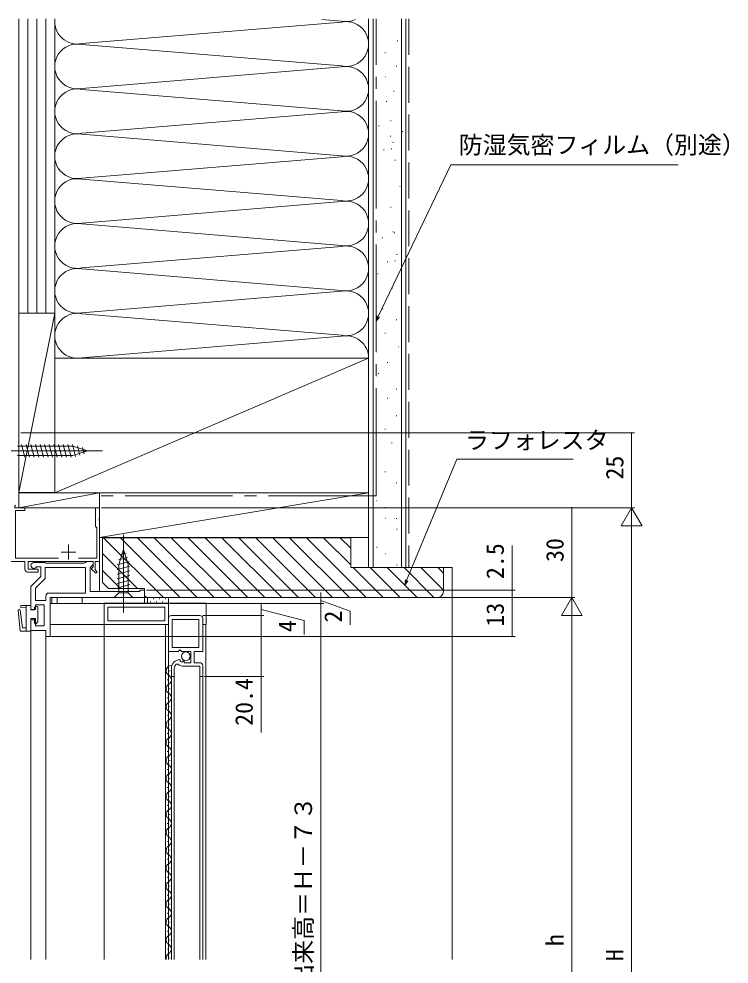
# Model space of a CAD drawing. Units: millimetres, scale not verified. Extents: x -1188 to -190, y -840 to 759.
# Drawn here: x -970 to -732.4, y 237.2 to 553.2 of the extents above; entities that cross this region are included whole.
import ezdxf
from ezdxf.enums import TextEntityAlignment as Align

# ---------------------------------------------------------------- set-up
doc = ezdxf.new("R2010")
doc.units = ezdxf.units.MM
doc.header["$LTSCALE"] = 4
doc.linetypes.add('CHAIN2', pattern=[12, 9, -1, 1, -1])
doc.linetypes.add('DASHED3', pattern=[4, 3, -1])
for name, color, linetype, lineweight in [('0-3_YKK_11', 7, 'Continuous', 9), ('0-4_YKK_12', 2, 'Continuous', 9), ('0-5_YSS_K', 3, 'Continuous', 9), ('0-6_YKK_13', 4, 'Continuous', 9), ('0-7_YKK_D', 6, 'Continuous', 9)]:
    doc.layers.add(name, color=color, linetype=linetype, lineweight=lineweight)
doc.styles.add('ＭＳ ゴシック', font='')
doc.styles.get('ＭＳ ゴシック').set_extended_font_data('MS Gothic')

msp = doc.modelspace()

# ---------------------------------------------------------------- linework, layer by layer
at = {"layer": '0-3_YKK_11', "color": 2}
for p, q in [((-953.405, 377.482), (-953.405, 372.482)), ((-955.905, 374.982), (-950.905, 374.982))]:
    msp.add_line(p, q, dxfattribs=at)
at = {"layer": '0-3_YKK_11'}
for p, q in [((-956.741, 372.883), (-971.105, 372.883)), ((-988.046, 371.783), (-968.005, 371.783)), ((-968.005, 371.783), (-968.005, 369.282)), ((-966.905, 369.282), (-966.905, 371.783)), ((-966.905, 371.783), (-945.205, 371.783)), ((-961.201, 369.779), (-947.701, 369.779)), ((-961.201, 369.779), (-947.701, 369.779)), ((-961.201, 366.158), (-961.201, 369.779)), ((-961.027, 371.279), (-948.134, 371.279)), ((-947.701, 369.779), (-947.701, 361.279)), ((-946.201, 369.779), (-946.201, 361.78)), ((-967.005, 368.283), (-963.505, 368.283)), ((-963.505, 369.282), (-966.905, 369.282)), ((-966.001, 363.479), (-962.701, 366.779)), ((-963.505, 368.283), (-963.505, 369.282)), ((-966.001, 355.779), (-966.001, 363.479)), ((-947.701, 361.279), (-960.001, 361.279)), ((-946.201, 361.78), (-929.501, 361.78)), ((-928.001, 359.779), (-959.501, 359.779)), ((-941.501, 350.779), (-941.501, 357.779)), ((-941.501, 357.779), (-920.001, 357.779)), ((-920.001, 357.779), (-920.001, 350.779)), ((-964.501, 355.779), (-966.001, 355.779)), ((-940.301, 356.58), (-940.301, 351.979)), ((-921.201, 356.58), (-940.301, 356.58)), ((-921.201, 351.979), (-921.201, 356.58)), ((-966.001, 348.779), (-966.001, 352.779)), ((-966.001, 352.779), (-964.501, 352.779)), ((-920.001, 350.779), (-941.501, 350.779)), ((-940.301, 351.979), (-921.201, 351.979)), ((-940.301, 351.979), (-921.201, 351.979)), ((-920.001, 352.779), (-920.001, 341.779)), ((-909.501, 353.779), (-919.001, 353.779)), ((-918.701, 352.479), (-918.701, 343.079)), ((-909.801, 352.479), (-918.701, 352.479)), ((-909.801, 343.079), (-909.801, 352.479)), ((-909.801, 343.079), (-909.801, 352.479)), ((-961.001, 348.779), (-966.001, 348.779)), ((-920.001, 341.779), (-916.669, 341.779)), ((-918.701, 343.079), (-909.801, 343.079)), ((-919.001, 336.079), (-919.001, 333.379)), ((-918.001, 333.379), (-918.001, 336.079)), ((-917.4, 337.466), (-916.706, 337.457)), ((-915.301, 336.88), (-909.501, 336.88)), ((-909.501, 336.88), (-909.501, 333.379)), ((-908.501, 333.379), (-908.501, 336.979)), ((-919.001, 333.379), (-918.001, 333.379)), ((-909.501, 333.379), (-908.501, 333.379))]:
    msp.add_line(p, q, dxfattribs=at)
for points in [[(-971.105, 372.883), (-971.105, 388.882), (-968.005, 388.882), (-968.005, 389.783), (-971.231, 389.783), (-971.428, 390.123), (-971.105, 390.683)], [(-945.205, 371.783), (-945.205, 369.982), (-945.405, 369.783), (-945.705, 369.482), (-945.705, 369.287), (-944.302, 367.885), (-943.807, 368.38), (-944.505, 369.077), (-944.505, 371.783), (-943.005, 371.783), (-943.005, 385.324), (-943.125, 385.508), (-943.125, 386.058), (-943.005, 386.241), (-943.005, 389.783), (-944.405, 389.783), (-944.405, 383.583), (-944.105, 383.283), (-943.905, 383.082), (-943.905, 372.883), (-950.068, 372.883)], [(-965.001, 371.479), (-961.374, 371.479), (-961.201, 371.379), (-961.027, 371.279)], [(-962.701, 366.779), (-962.701, 369.979), (-964.068, 369.979), (-964.501, 369.729), (-964.934, 369.479), (-965.001, 369.479)], [(-948.134, 371.279), (-947.701, 371.529), (-947.268, 371.779), (-945.201, 371.779), (-945.201, 370.779), (-945.701, 370.279), (-946.201, 369.779)], [(-961.001, 360.279), (-961.001, 358.779), (-964.501, 358.779), (-964.501, 362.858), (-961.201, 366.158)], [(-929.501, 361.78), (-929.501, 362.279), (-928.001, 362.279), (-928.001, 359.779)], [(-964.501, 352.779), (-964.501, 350.279), (-961.501, 350.279), (-961.501, 357.279), (-964.501, 357.279), (-964.501, 355.779)], [(-959.501, 359.779), (-959.501, 346.779), (-961.001, 346.779), (-961.001, 348.779)], [(-909.501, 337.98), (-911.401, 337.98), (-911.401, 341.779), (-908.501, 341.779), (-908.501, 352.779)], [(-916.669, 341.779), (-916.129, 342.233), (-915.801, 342.079), (-915.501, 341.779), (-912.501, 341.779), (-912.501, 337.98), (-914.701, 337.98), (-914.701, 338.597), (-914.959, 338.704), (-915.525, 338.138), (-915.993, 338.409), (-915.908, 338.728), (-916.101, 338.98)]]:
    msp.add_lwpolyline(points, dxfattribs=at)
for centre, radius, start, end in [((-965.001, 370.479), 1, 89.99966, 179.99963), ((-965.001, 370.479), 1, 180, 269.99998), ((-967.005, 369.282), 1, 180, 269.99998), ((-960.001, 360.279), 1, 90, 179.99998), ((-919.001, 352.779), 1, 89.99911, 180.00002), ((-909.501, 352.779), 1, 0, 89.99913), ((-916.101, 336.079), 2.9, 89.99997, 179.99994), ((-916.101, 336.079), 1.9, 133.13254, 179.99997), ((-915.301, 338.879), 2, 225.34262, 269.99997), ((-909.501, 336.979), 1, 0, 89.99998)]:
    msp.add_arc(centre, radius, start, end, dxfattribs=at)
at = {"layer": '0-4_YKK_12'}
for p, q in [((-970.005, 389.782), (-943.005, 389.782)), ((-943.001, 389.782), (-943.001, 361.78)), ((-959.501, 357.779), (-941.501, 357.779)), ((-959.002, 357.779), (-959.002, 359.782)), ((-957.202, 357.779), (-957.202, 359.782)), ((-948.802, 357.779), (-948.802, 359.779)), ((-945.601, 359.779), (-928.001, 359.779)), ((-928.001, 357.779), (-928.001, 359.779)), ((-941.501, 350.779), (-959.501, 350.779)), ((-941.501, 350.779), (-920.001, 350.779)), ((-941.501, 350.779), (-941.501, 238.783)), ((-921.001, 238.783), (-921.001, 350.779)), ((-908.501, 350.779), (-907.501, 350.779)), ((-907.501, 350.779), (-907.501, 238.783)), ((-966.005, 348.782), (-966.005, 238.783)), ((-961.002, 348.782), (-961.002, 238.783)), ((-920.001, 342.395), (-920.001, 238.783)), ((-919.501, 335.183), (-919.501, 335.383)), ((-920.261, 332.183), (-920.261, 332.383)), ((-919.001, 238.783), (-919.001, 333.879)), ((-918.001, 238.783), (-918.001, 333.879)), ((-909.501, 238.783), (-909.501, 333.879)), ((-908.501, 238.783), (-908.501, 333.879)), ((-919.501, 329.183), (-919.501, 329.383)), ((-908.501, 238.794), (-908.501, 330.279)), ((-920.261, 326.183), (-920.261, 326.383)), ((-919.501, 323.183), (-919.501, 323.383)), ((-920.261, 320.183), (-920.261, 320.383)), ((-919.501, 317.183), (-919.501, 317.383)), ((-920.261, 314.183), (-920.261, 314.383)), ((-919.501, 311.183), (-919.501, 311.383)), ((-920.261, 308.183), (-920.261, 308.383)), ((-919.501, 305.183), (-919.501, 305.383)), ((-920.261, 302.183), (-920.261, 302.383)), ((-919.501, 299.183), (-919.501, 299.383)), ((-920.261, 296.183), (-920.261, 296.383)), ((-919.501, 293.183), (-919.501, 293.383)), ((-920.261, 290.183), (-920.261, 290.383)), ((-920.261, 284.183), (-920.261, 284.383)), ((-919.501, 287.183), (-919.501, 287.383)), ((-919.501, 281.183), (-919.501, 281.383)), ((-920.261, 278.183), (-920.261, 278.383)), ((-919.501, 275.183), (-919.501, 275.383)), ((-920.261, 272.183), (-920.261, 272.383)), ((-919.501, 269.183), (-919.501, 269.383)), ((-920.261, 266.183), (-920.261, 266.383)), ((-919.501, 263.183), (-919.501, 263.383)), ((-920.261, 260.183), (-920.261, 260.383)), ((-919.501, 257.183), (-919.501, 257.383)), ((-920.261, 254.183), (-920.261, 254.383)), ((-919.501, 251.183), (-919.501, 251.383)), ((-920.261, 248.183), (-920.261, 248.383)), ((-919.501, 245.183), (-919.501, 245.383)), ((-920.261, 242.183), (-920.261, 242.383)), ((-919.501, 239.183), (-919.501, 239.383))]:
    msp.add_line(p, q, dxfattribs=at)
for centre, start, end in [((-919.042, 335.283), 86.46991, 240.79745), ((-920.719, 332.283), 299.20253, 60.79745), ((-919.042, 329.283), 119.20253, 240.79745), ((-920.719, 326.283), 299.20253, 60.79745), ((-919.042, 323.283), 119.20253, 240.79745), ((-920.719, 320.283), 299.20253, 60.79745), ((-919.042, 317.283), 119.20253, 240.79745), ((-919.042, 311.283), 119.20253, 240.79745), ((-920.719, 314.283), 299.20253, 60.79745), ((-920.719, 308.283), 299.20253, 60.79745), ((-919.042, 305.283), 119.20253, 240.79745), ((-920.719, 302.283), 299.20253, 60.79745), ((-919.042, 299.283), 119.20253, 240.79745), ((-920.719, 296.283), 299.20253, 60.79745), ((-919.042, 293.283), 119.20253, 240.79745), ((-920.719, 290.283), 299.20253, 60.79745), ((-919.042, 287.283), 119.20253, 240.79745), ((-920.719, 284.283), 299.20253, 60.79745), ((-919.042, 281.283), 119.20253, 240.79745), ((-920.719, 278.283), 299.20253, 60.79745), ((-919.042, 275.283), 119.20253, 240.79745), ((-920.719, 272.283), 299.20253, 60.79745), ((-919.042, 269.283), 119.20253, 240.79745), ((-920.719, 266.283), 299.20253, 60.79745), ((-919.042, 263.283), 119.20253, 240.79745), ((-920.719, 260.283), 299.20253, 60.79745), ((-919.042, 257.283), 119.20253, 240.79745), ((-919.042, 251.283), 119.20253, 240.79745), ((-920.719, 254.283), 299.20253, 60.79745), ((-920.719, 248.283), 299.20253, 60.79745), ((-919.042, 245.283), 119.20253, 240.79745), ((-920.719, 242.283), 299.20253, 60.79745), ((-919.042, 239.283), 119.20253, 196.9169)]:
    msp.add_arc(centre, 1.718, start, end, dxfattribs=at)
at = {"layer": '0-5_YSS_K'}
for p, q in [((-970.002, 553.177), (-970.002, 454.826)), ((-967.002, 553.177), (-967.002, 454.826)), ((-964.002, 553.177), (-964.002, 454.826)), ((-961.002, 553.177), (-961.002, 454.826)), ((-958.002, 454.826), (-958.002, 553.177)), ((-862.033, 552.441), (-868.613, 552.984)), ((-853.002, 439.783), (-853.002, 552.984)), ((-853.001, 553.177), (-853.001, 369.779)), ((-851.501, 369.779), (-851.501, 553.177)), ((-842.001, 369.779), (-842.001, 553.177)), ((-840.501, 553.177), (-840.501, 369.779)), ((-948.97, 544.941), (-862.033, 552.125)), ((-862.033, 537.441), (-948.97, 544.625)), ((-843.424, 545.845), (-843.223, 545.845)), ((-847.522, 541.87), (-847.322, 541.87)), ((-948.97, 529.941), (-862.033, 537.125)), ((-843.796, 537.399), (-843.596, 537.399)), ((-847.398, 533.797), (-847.198, 533.797)), ((-862.033, 522.441), (-948.97, 529.625)), ((-844.666, 529.077), (-844.466, 529.077)), ((-847.15, 525.6), (-846.95, 525.6)), ((-948.97, 514.941), (-862.033, 522.125)), ((-845.646, 519.069), (-845.446, 519.069)), ((-849.647, 517.468), (-849.447, 517.468)), ((-841.807, 515.561), (-841.607, 515.561)), ((-862.033, 507.441), (-948.97, 514.625)), ((-845.809, 513.96), (-845.609, 513.96)), ((-844.845, 511.866), (-844.645, 511.866)), ((-848.047, 509.465), (-847.847, 509.465)), ((-845.403, 509.765), (-845.203, 509.765)), ((-948.97, 499.941), (-862.033, 507.125)), ((-844.208, 505.957), (-844.008, 505.957)), ((-862.033, 492.441), (-948.97, 499.625)), ((-842.608, 497.154), (-842.408, 497.154)), ((-948.97, 484.941), (-862.033, 492.125)), ((-845.667, 490.223), (-845.467, 490.223)), ((-862.033, 477.441), (-948.97, 484.625)), ((-844.921, 482.017), (-844.721, 482.017)), ((-844.418, 481.623), (-844.218, 481.623)), ((-948.97, 469.941), (-862.033, 477.125)), ((-848.419, 480.023), (-848.219, 480.023)), ((-843.618, 474.42), (-843.418, 474.42)), ((-846.819, 472.019), (-846.619, 472.019)), ((-844.175, 472.319), (-843.975, 472.319)), ((-862.033, 462.441), (-948.97, 469.625)), ((-850.02, 468.018), (-849.82, 468.018)), ((-948.97, 454.941), (-862.033, 462.125)), ((-845.218, 463.216), (-845.018, 463.216)), ((-848.278, 456.285), (-848.078, 456.285)), ((-970.002, 454.826), (-970.002, 394.826)), ((-970.002, 394.826), (-958.002, 454.826)), ((-970.002, 454.826), (-958.002, 454.826)), ((-958.002, 394.826), (-958.002, 454.826)), ((-862.033, 447.441), (-948.97, 454.625)), ((-843.802, 452.555), (-843.602, 452.555)), ((-948.97, 439.941), (-862.033, 447.125)), ((-847.532, 448.079), (-847.332, 448.079)), ((-970.002, 399.78), (-970.002, 444.78)), ((-843.056, 443.603), (-842.856, 443.603)), ((-958.002, 439.783), (-958.002, 394.783)), ((-853.002, 439.783), (-958.002, 439.783)), ((-958.002, 394.783), (-853.002, 439.783)), ((-853.002, 394.783), (-853.002, 439.783)), ((-846.786, 438.381), (-846.586, 438.381)), ((-849.77, 434.651), (-849.57, 434.651)), ((-843.802, 429.429), (-843.602, 429.429)), ((-850.516, 423.462), (-850.316, 423.462)), ((-846.786, 426.446), (-846.586, 426.446)), ((-843.802, 420.478), (-843.602, 420.478)), ((-847.532, 416.002), (-847.332, 416.002)), ((-845.294, 411.526), (-845.094, 411.526)), ((-850.516, 407.05), (-850.316, 407.05)), ((-847.532, 401.828), (-847.332, 401.828)), ((-843.802, 398.098), (-843.602, 398.098)), ((-970.002, 396.78), (-970.002, 391.043)), ((-958.002, 394.826), (-970.002, 394.826)), ((-970.002, 389.783), (-970.002, 394.783)), ((-943.002, 394.783), (-970.002, 394.783)), ((-943.002, 394.783), (-970.002, 389.783)), ((-958.002, 394.783), (-853.002, 394.783)), ((-943.002, 379.783), (-943.002, 394.783)), ((-943.002, 389.783), (-943.002, 394.783)), ((-853.002, 394.783), (-943.002, 394.783)), ((-853.002, 394.783), (-943.002, 379.783)), ((-853.002, 379.783), (-853.002, 394.783)), ((-850.516, 392.114), (-850.316, 392.114)), ((-943.002, 389.783), (-970.002, 389.783)), ((-847.532, 389.893), (-847.332, 389.893)), ((-847.406, 386.343), (-847.206, 386.343)), ((-843.802, 386.163), (-843.602, 386.163)), ((-843.676, 382.613), (-843.476, 382.613)), ((-853.002, 379.783), (-943.002, 379.783)), ((-942.001, 379.779), (-942.001, 364.779)), ((-859.001, 379.779), (-942.001, 379.779)), ((-941.665, 379.779), (-921.665, 359.779)), ((-936.008, 379.779), (-916.008, 359.779)), ((-930.351, 379.779), (-910.351, 359.779)), ((-924.694, 379.779), (-904.694, 359.779)), ((-919.038, 379.779), (-899.038, 359.779)), ((-913.381, 379.779), (-893.381, 359.779)), ((-907.724, 379.779), (-887.724, 359.779)), ((-902.067, 379.779), (-882.067, 359.779)), ((-896.41, 379.779), (-876.41, 359.779)), ((-890.753, 379.779), (-870.753, 359.779)), ((-885.096, 379.779), (-865.096, 359.779)), ((-879.44, 379.779), (-859.44, 359.779)), ((-873.783, 379.779), (-853.783, 359.779)), ((-868.126, 379.779), (-859.001, 370.654)), ((-862.469, 379.779), (-859.001, 376.311)), ((-859.001, 369.779), (-859.001, 379.779)), ((-850.39, 376.629), (-850.19, 376.629)), ((-942.001, 374.459), (-930.322, 362.779)), ((-847.406, 374.407), (-847.206, 374.407)), ((-828.001, 369.779), (-859.001, 369.779)), ((-858.126, 369.779), (-848.126, 359.779)), ((-840.501, 369.779), (-853.001, 369.779)), ((-852.469, 369.779), (-842.469, 359.779)), ((-846.812, 369.779), (-836.812, 359.779)), ((-843.676, 370.677), (-843.476, 370.677)), ((-841.155, 369.779), (-831.155, 359.779)), ((-835.498, 369.779), (-828.001, 362.282)), ((-831.936, 369.779), (-825.002, 369.779)), ((-829.842, 369.779), (-828.001, 367.939)), ((-828.001, 361.78), (-828.001, 369.779)), ((-825.002, 238.783), (-825.002, 369.779)), ((-942.001, 368.802), (-935.979, 362.779)), ((-942.001, 364.779), (-940.001, 362.779)), ((-940.001, 362.779), (-928.001, 362.779)), ((-928.001, 362.779), (-928.001, 359.779)), ((-928.001, 360.458), (-927.322, 359.779)), ((-928.001, 359.779), (-830.001, 359.779))]:
    msp.add_line(p, q, dxfattribs=at)
at = {"layer": '0-5_YSS_K', "linetype": 'CHAIN2'}
for q in [(-850.499, 553.177), (-942.999, 393.783)]:
    msp.add_line((-850.499, 393.783), q, dxfattribs=at)
at = {"layer": '0-5_YSS_K', "linetype": 'DASHED3'}
msp.add_line((-839.501, 553.177), (-839.501, 369.78), dxfattribs=at)
at = {"layer": '0-5_YSS_K'}
msp.add_lwpolyline([(-958.002, 552.984), (-958.002, 439.783), (-958.002, 552.984)], dxfattribs=at)
for centre, radius, start, end in [((-950.502, 552.283), 7.5, 173.15523, 281.78352), ((-860.502, 559.783), 7.5, 258.21645, 294.98244), ((-860.502, 544.783), 7.5, 258.21645, 101.78352), ((-950.502, 537.283), 7.5, 78.21645, 281.78352), ((-860.502, 529.783), 7.5, 258.21645, 101.78352), ((-950.502, 522.283), 7.5, 78.21645, 281.78352), ((-860.502, 514.783), 7.5, 258.21645, 101.78352), ((-950.502, 507.283), 7.5, 78.21645, 281.78352), ((-860.502, 499.783), 7.5, 258.21645, 101.78352), ((-950.502, 492.283), 7.5, 78.21645, 281.78352), ((-860.502, 484.783), 7.5, 258.21645, 101.78352), ((-950.502, 477.283), 7.5, 78.21645, 281.78352), ((-860.502, 469.783), 7.5, 258.21645, 101.78352), ((-950.502, 462.283), 7.5, 78.21645, 281.78352), ((-860.502, 454.783), 7.5, 258.21645, 101.78352), ((-950.502, 447.283), 7.5, 78.21645, 281.78352), ((-860.502, 439.783), 7.5, 0, 101.78352), ((-830.001, 361.78), 2, 270, 359.99998)]:
    msp.add_arc(centre, radius, start, end, dxfattribs=at)
at = {"layer": '0-6_YKK_13'}
for p, q in [((-968.025, 406.683), (-969.15, 410.883)), ((-966.472, 406.683), (-967.598, 410.883)), ((-964.919, 406.683), (-966.045, 410.883)), ((-963.366, 406.683), (-964.492, 410.883)), ((-961.813, 406.683), (-962.939, 410.883)), ((-960.261, 406.683), (-961.386, 410.883)), ((-958.708, 406.683), (-959.833, 410.883)), ((-957.155, 406.683), (-958.28, 410.883)), ((-955.602, 406.683), (-956.727, 410.883)), ((-954.049, 406.683), (-955.174, 410.883)), ((-952.496, 406.683), (-953.621, 410.883)), ((-951.012, 406.941), (-952.068, 410.883)), ((-951.917, 410.333), (-970.452, 410.333)), ((-947.002, 408.783), (-951.917, 410.333)), ((-947.002, 408.783), (-951.917, 407.233)), ((-949.58, 407.393), (-950.394, 410.429)), ((-948.148, 407.844), (-948.698, 409.894)), ((-970.452, 407.233), (-951.917, 407.233)), ((-933.611, 373.201), (-936.647, 372.387)), ((-935.001, 375.779), (-936.551, 370.863)), ((-934.063, 374.633), (-936.113, 374.083)), ((-935.001, 375.779), (-933.451, 370.863)), ((-933.16, 371.769), (-937.101, 370.712)), ((-932.901, 370.285), (-937.101, 369.159)), ((-936.551, 370.863), (-936.551, 361.329)), ((-933.451, 361.329), (-933.451, 370.863)), ((-932.901, 368.732), (-937.101, 367.607)), ((-932.901, 367.179), (-937.101, 366.054)), ((-932.901, 365.626), (-937.101, 364.501)), ((-932.901, 364.073), (-937.101, 362.948)), ((-938.101, 359.779), (-936.551, 361.329)), ((-936.551, 361.329), (-933.451, 361.329)), ((-931.901, 359.779), (-933.451, 361.329)), ((-966.328, 357.089), (-969.228, 357.089)), ((-967.528, 348.489), (-967.528, 357.089)), ((-941.501, 357.88), (-941.501, 350.779)), ((-941.501, 357.88), (-907.301, 357.88)), ((-938.101, 359.779), (-931.901, 359.779)), ((-920.001, 359.779), (-927.001, 359.779)), ((-927.001, 359.779), (-927.001, 357.779)), ((-927.001, 357.779), (-920.001, 357.779)), ((-926.096, 358.279), (-925.896, 358.279)), ((-926.096, 358.279), (-925.896, 358.279)), ((-926.096, 358.279), (-925.896, 358.279)), ((-926.096, 358.279), (-925.896, 358.279)), ((-926.096, 358.279), (-925.896, 358.279)), ((-926.096, 358.279), (-925.896, 358.279)), ((-925.096, 359.279), (-924.896, 359.279)), ((-925.096, 359.279), (-924.896, 359.279)), ((-924.096, 358.279), (-923.896, 358.279)), ((-924.096, 358.279), (-923.896, 358.279)), ((-924.096, 358.279), (-923.896, 358.279)), ((-923.096, 359.279), (-922.896, 359.279)), ((-923.096, 359.279), (-922.896, 359.279)), ((-923.096, 359.279), (-922.896, 359.279)), ((-922.096, 358.279), (-921.896, 358.279)), ((-921.096, 359.279), (-920.896, 359.279)), ((-920.001, 357.779), (-920.001, 359.779)), ((-969.528, 348.489), (-970.218, 355.5)), ((-968.76, 349.689), (-969.623, 355.573)), ((-967.528, 356.289), (-969.263, 356.491)), ((-966.028, 356.789), (-966.028, 355.689)), ((-966.028, 355.689), (-964.728, 355.689)), ((-964.728, 355.689), (-964.728, 356.489)), ((-964.428, 356.789), (-963.928, 356.789)), ((-963.628, 356.489), (-963.628, 351.665)), ((-966.028, 352.289), (-966.028, 348.489)), ((-966.028, 352.289), (-964.978, 352.289)), ((-964.958, 352.387), (-965.057, 352.289)), ((-964.728, 352.039), (-964.728, 351.289)), ((-964.216, 351.077), (-963.628, 351.665)), ((-920.001, 350.779), (-941.501, 350.779)), ((-966.028, 348.489), (-969.528, 348.489)), ((-968.76, 349.689), (-967.528, 349.689))]:
    msp.add_line(p, q, dxfattribs=at)
at = {"layer": '0-6_YKK_13', "linetype": 'CHAIN2'}
for p, q in [((-977.002, 408.783), (-942.002, 408.783)), ((-935.001, 354.779), (-935.001, 380.779))]:
    msp.add_line(p, q, dxfattribs=at)
at = {"layer": '0-6_YKK_13'}
msp.add_lwpolyline([(-907.301, 357.88), (-907.301, 350.779), (-908.501, 350.779)], dxfattribs=at)
msp.add_circle((-914.145, 340.129), 1.45, dxfattribs=at)
for centre, radius, start, end in [((-969.228, 356.789), 0.3, 90, 263.35756), ((-966.328, 356.789), 0.3, 0, 90), ((-969.919, 355.53), 0.3, 8.3403, 185.6162), ((-964.428, 356.489), 0.3, 90, 180), ((-963.928, 356.489), 0.3, 0, 90), ((-964.728, 352.289), 0.25, 270, 180), ((-964.428, 351.289), 0.3, 180, 314.99998)]:
    msp.add_arc(centre, radius, start, end, dxfattribs=at)
at = {"layer": '0-7_YKK_D'}
for p, q in [((-849.768, 453.713), (-825.532, 504.349)), ((-825.532, 504.349), (-749.419, 504.349)), ((-850.502, 452.18), (-849.768, 453.713)), ((-969.352, 414.783), (-764, 414.783)), ((-765, 414.783), (-765, 389.783)), ((-840.282, 365.495), (-823.445, 406.045)), ((-823.445, 406.045), (-784.611, 406.045)), ((-942.35, 389.783), (-784, 389.783)), ((-942.002, 389.783), (-764, 389.783)), ((-942.002, 389.783), (-764, 389.783)), ((-785, 389.783), (-785, 359.783)), ((-765, 389.783), (-768.5, 383.721)), ((-765, 389.783), (-765, 377.658)), ((-765, 389.783), (-761.5, 383.721)), ((-768.5, 383.721), (-761.5, 383.721)), ((-765, 96.783), (-765, 382.783)), ((-805, 362.279), (-805, 377.179)), ((-840.934, 363.925), (-840.282, 365.495)), ((-927.301, 362.279), (-804, 362.279)), ((-869.001, 359.779), (-869.001, 361.479)), ((-805, 359.779), (-805, 362.279)), ((-928.125, 359.783), (-804, 359.783)), ((-928.118, 359.779), (-804, 359.779)), ((-927.667, 359.783), (-784, 359.783)), ((-927.501, 359.779), (-868.001, 359.779)), ((-927.002, 359.783), (-784, 359.783)), ((-919.301, 357.779), (-888.001, 357.779)), ((-919.301, 357.779), (-868.001, 357.779)), ((-919.301, 357.779), (-868.001, 357.779)), ((-889.001, 353.779), (-889.001, 357.779)), ((-869.001, 357.779), (-869.001, 359.779)), ((-869.001, 357.779), (-869.001, 359.779)), ((-869.001, 358.779), (-859.186, 355.162)), ((-869.001, 357.779), (-869.001, 356.08)), ((-869.001, 357.779), (-869.001, 130.782)), ((-805, 346.779), (-805, 359.783)), ((-785, 359.783), (-788.5, 353.721)), ((-785, 359.783), (-785, 347.658)), ((-785, 359.783), (-781.5, 353.721)), ((-889.001, 355.779), (-874.541, 352.103)), ((-859.186, 355.162), (-859.186, 350.676)), ((-908.501, 353.779), (-888.001, 353.779)), ((-908.501, 353.779), (-888.001, 353.779)), ((-889.001, 353.779), (-889.001, 333.379)), ((-874.541, 352.103), (-874.541, 347.398)), ((-788.5, 353.721), (-781.5, 353.721)), ((-785, 136.783), (-785, 352.783)), ((-959.251, 346.779), (-804, 346.779)), ((-908.001, 333.379), (-888.001, 333.379)), ((-889.001, 333.379), (-889.001, 314.639))]:
    msp.add_line(p, q, dxfattribs=at)
for points in [[(-849.357, 453.517), (-850.502, 452.18), (-850.179, 453.91)], [(-839.861, 365.32), (-840.934, 363.925), (-840.702, 365.669)]]:
    msp.add_lwpolyline(points, dxfattribs=at)
for centre, start, end in [((-765, 414.783), 90, 270), ((-765, 414.783), 270, 90), ((-785, 389.783), 90, 270), ((-785, 389.783), 270, 90), ((-805, 362.279), 90, 270), ((-805, 362.279), 270, 90), ((-889.001, 357.779), 90, 270), ((-889.001, 357.779), 270, 90), ((-869.001, 359.779), 90, 270), ((-869.001, 357.779), 90, 270), ((-869.001, 357.779), 90, 270), ((-869.001, 359.779), 270, 90), ((-869.001, 357.779), 270, 90), ((-869.001, 357.779), 270, 90), ((-805, 359.783), 90, 270), ((-805, 359.779), 90, 270), ((-805, 359.783), 270, 90), ((-805, 359.779), 270, 90), ((-889.001, 353.779), 90, 270), ((-889.001, 353.779), 90, 270), ((-889.001, 353.779), 270, 90), ((-889.001, 353.779), 270, 90), ((-805, 346.779), 90, 270), ((-805, 346.779), 270, 90), ((-889.001, 333.379), 90, 270), ((-889.001, 333.379), 270, 90)]:
    msp.add_arc(centre, 0.106, start, end, dxfattribs=at)

# ---------------------------------------------------------------- texts
at = {"layer": '0-7_YKK_D', "color": 4, "style": 'ＭＳ ゴシック'}
for s, p in [('防湿気密フィルム（別途）', (-822.832, 506.385)), ('ラフォレスタ', (-820.745, 407.685))]:
    msp.add_text(s, height=5.865, dxfattribs=at).set_placement(p, align=Align.BOTTOM_LEFT)
for s, p in [('25', (-766, 399.201)), ('30', (-786, 371.652)), ('2.5', (-806, 365.937)), ('13', (-806, 350.04)), ('2', (-860.186, 351.384)), ('4', (-875.541, 348.203)), ('20.4', (-890.001, 316.885)), ('網戸出来高＝Ｈ－７３', (-870.168, 213.324)), ('h', (-786, 243.248)), ('H', (-766, 238.235))]:
    msp.add_text(s, height=5.865, rotation=90, dxfattribs=at).set_placement(p, align=Align.BOTTOM_LEFT)

doc.saveas('drawing.dxf')
